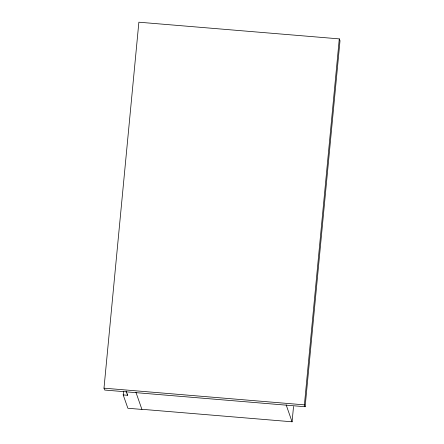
<?xml version="1.0" encoding="UTF-8"?>
<svg xmlns="http://www.w3.org/2000/svg" width="444" height="444" viewBox="0 0 444 444"><rect width="100%" height="100%" fill="white"/><g stroke="black" fill="none" stroke-linecap="round" stroke-linejoin="round"><path stroke-width="0.67" d="M103.99 388.173L138.872 22.2L339.288 38.883L340.01 40.759L305.128 406.732L104.712 390.048L103.99 388.173L304.401 404.856L305.128 406.732M135.947 392.335L141.93 409.429L127.872 408.258L123.204 394.927L123.532 391.48M123.204 394.927L127.528 395.288L127.661 393.911M141.886 409.296L292.08 421.8L293.534 406.526M304.401 404.856L339.288 38.883M286.136 404.834L292.08 421.8M126.068 391.12L127.528 395.288"/></g></svg>
